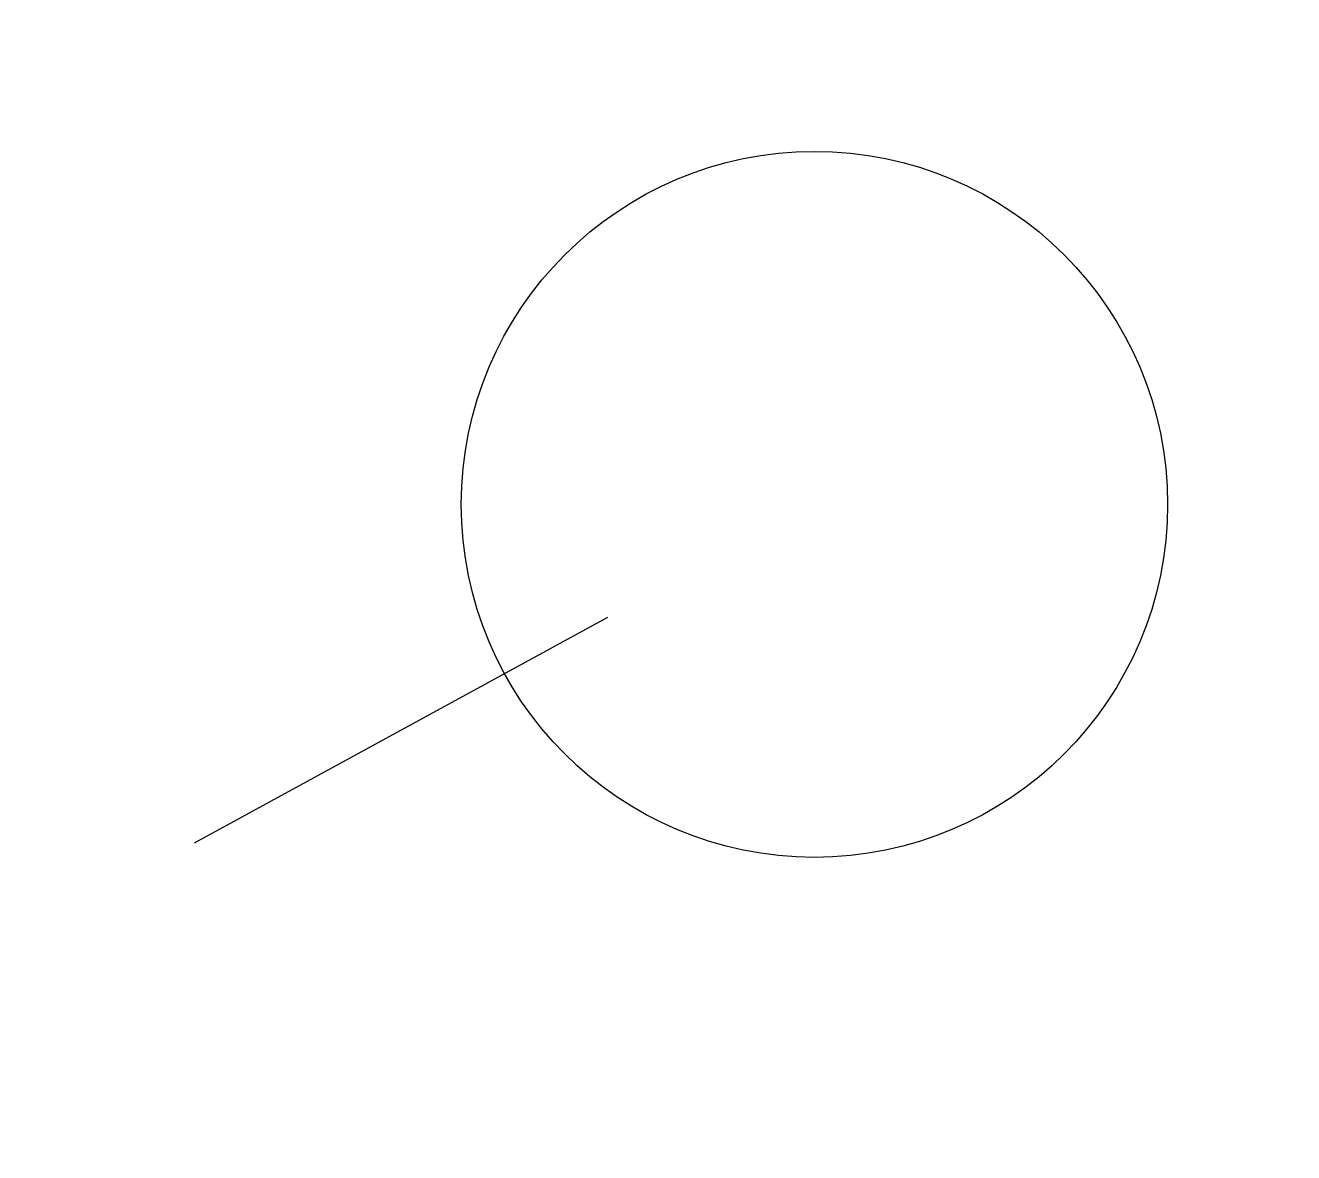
# Model space of a CAD drawing. Extents: x 8.6 to 19.3, y 17.4 to 26.9.
import ezdxf

# ---------------------------------------------------------------- set-up
doc = ezdxf.new("R2010")
doc.units = 0
doc.layers.add('VIPRS_G13', color=7, linetype='Continuous')

# ---------------------------------------------------------------- blocks, each defined once
blk = doc.blocks.new('VIPRS_G13_INNER')
blk.add_circle((0, 0), 1.5)
blk = doc.blocks.new('VIPRS_G13_BLOCK')
blk.add_line((0, 0), (2, 0))
blk.add_blockref('VIPRS_G13_INNER', (3, 0))

msp = doc.modelspace()

# ---------------------------------------------------------------- block references
at = {"layer": 'VIPRS_G13', "xscale": 2, "yscale": 2, "zscale": 2, "rotation": 28.64788975654116}
msp.add_blockref('VIPRS_G13_BLOCK', (10, 20), dxfattribs=at)

doc.saveas('drawing.dxf')
